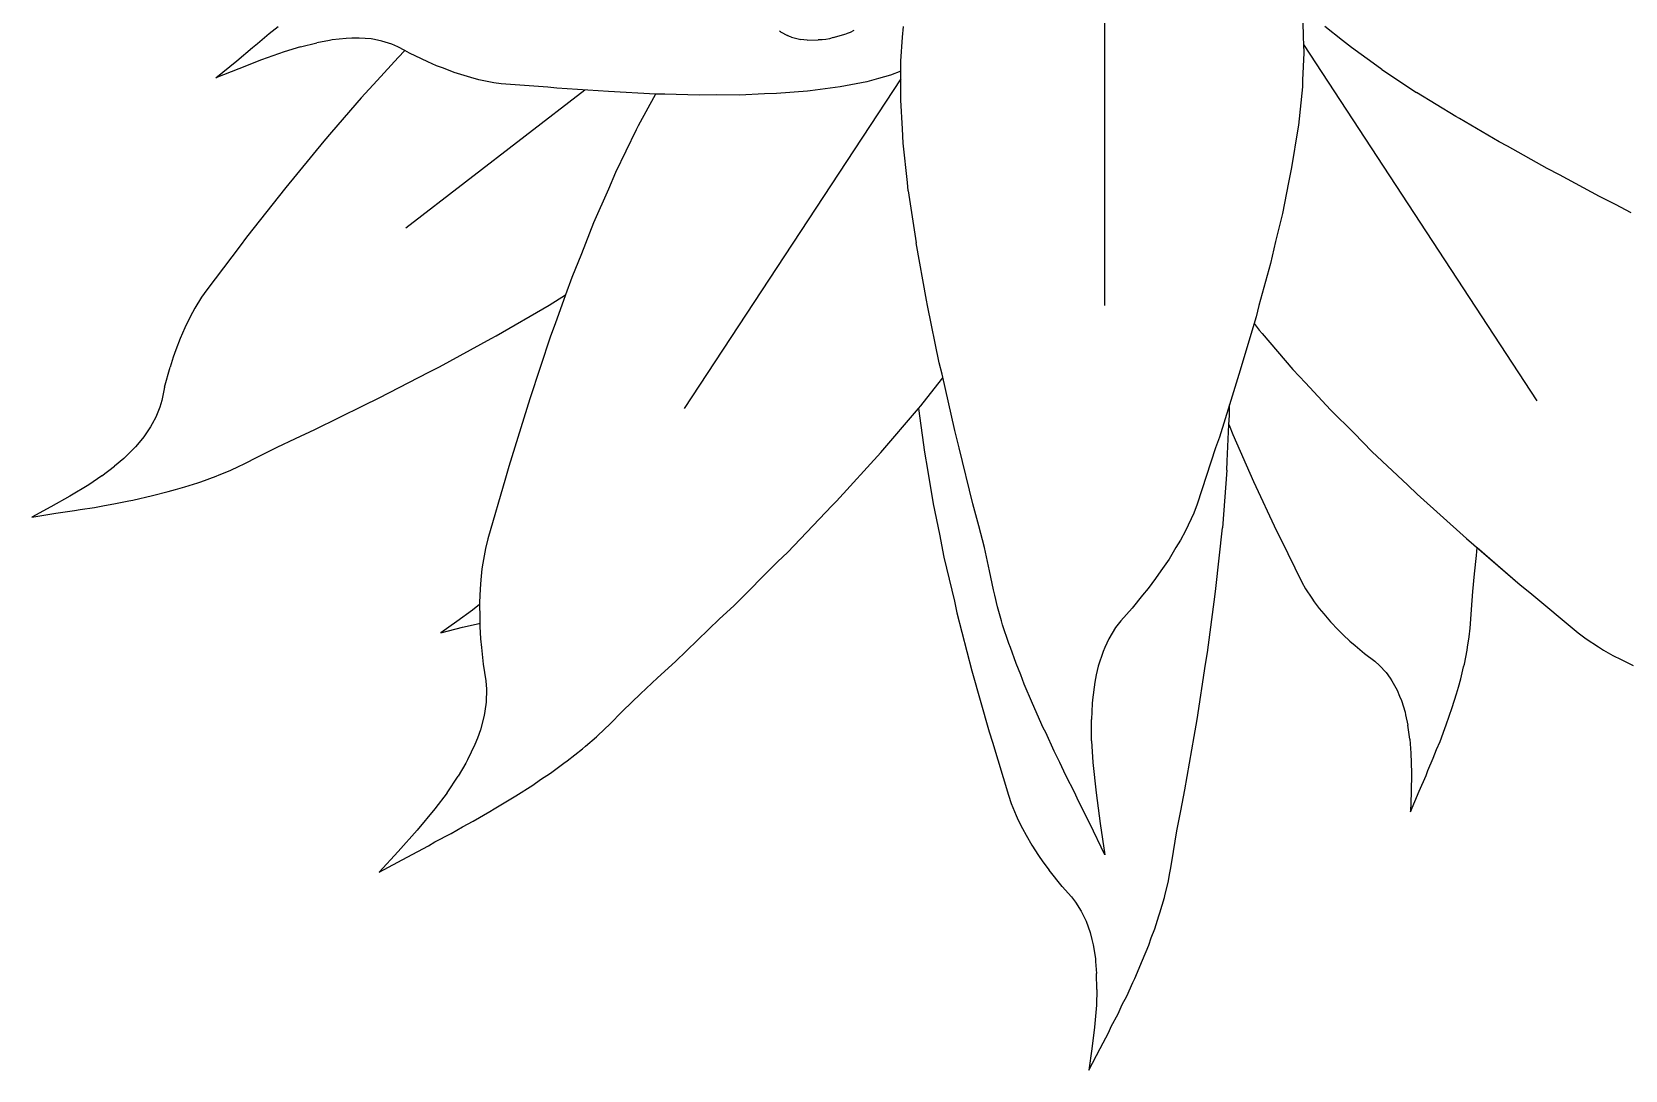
# Model space of a CAD drawing. Header units: metres. Extents: x 244.4 to 340.3, y -4.1 to 64.3.
# Drawn here: x 301.2918 to 301.7705, y 32.4625 to 32.7747 of the extents above; entities that cross this region are included whole.
import ezdxf

# ---------------------------------------------------------------- set-up
doc = ezdxf.new("R2010")
doc.units = ezdxf.units.M
doc.layers.add('Edges', color=7, linetype='Continuous')

msp = doc.modelspace()

# ---------------------------------------------------------------- linework, layer by layer
at = {"layer": 'Edges'}
for p, q in [((301.61411, 32.80409), (301.61411, 32.6924)), ((301.67363, 32.77773), (301.67382, 32.77304)), ((301.35959, 32.77115), (301.3631, 32.77419)), ((301.3631, 32.77419), (301.36576, 32.77624)), ((301.38114, 32.77209), (301.37739, 32.77139)), ((301.38202, 32.77225), (301.38114, 32.77209)), ((301.3862, 32.7727), (301.38202, 32.77225)), ((301.3879, 32.77276), (301.3862, 32.7727)), ((301.39008, 32.77278), (301.3879, 32.77276)), ((301.39368, 32.77251), (301.39008, 32.77278)), ((301.39472, 32.77234), (301.39368, 32.77251)), ((301.39691, 32.77188), (301.39472, 32.77234)), ((301.39988, 32.77094), (301.39691, 32.77188)), ((301.51672, 32.77464), (301.51645, 32.77484)), ((301.51672, 32.77464), (301.5188, 32.77351)), ((301.51939, 32.77324), (301.5188, 32.77351)), ((301.52001, 32.77306), (301.51939, 32.77324)), ((301.52001, 32.77306), (301.52287, 32.77236)), ((301.52377, 32.77221), (301.52287, 32.77236)), ((301.52469, 32.77215), (301.52377, 32.77221)), ((301.52469, 32.77215), (301.52808, 32.77222)), ((301.52922, 32.77226), (301.52808, 32.77222)), ((301.53034, 32.77238), (301.52922, 32.77226)), ((301.53144, 32.7726), (301.53034, 32.77238)), ((301.53253, 32.77291), (301.53144, 32.7726)), ((301.53253, 32.77291), (301.53642, 32.77406)), ((301.5376, 32.77449), (301.53642, 32.77406)), ((301.53875, 32.77501), (301.5376, 32.77449)), ((301.55286, 32.76581), (301.5534, 32.77304)), ((301.5534, 32.77304), (301.55368, 32.77624)), ((301.67382, 32.77304), (301.67389, 32.77087)), ((301.68561, 32.77207), (301.68029, 32.77629)), ((301.68828, 32.76992), (301.68561, 32.77207)), ((301.35334, 32.76598), (301.35801, 32.76995)), ((301.35801, 32.76995), (301.35959, 32.77115)), ((301.3676, 32.76865), (301.36078, 32.76624)), ((301.37246, 32.77015), (301.3676, 32.76865)), ((301.37246, 32.77015), (301.37739, 32.77139)), ((301.40179, 32.76695), (301.39549, 32.76001)), ((301.40174, 32.77013), (301.39988, 32.77094)), ((301.40381, 32.76902), (301.40174, 32.77013)), ((301.40381, 32.76902), (301.40179, 32.76695)), ((301.40526, 32.76824), (301.40381, 32.76902)), ((301.40883, 32.76656), (301.40526, 32.76824)), ((301.67398, 32.76839), (301.67362, 32.76009)), ((301.67389, 32.77087), (301.67398, 32.76839)), ((301.67389, 32.77087), (301.744, 32.66374)), ((301.69589, 32.76446), (301.68828, 32.76992)), ((301.34701, 32.76082), (301.35334, 32.76598)), ((301.35392, 32.76358), (301.34701, 32.76082)), ((301.36078, 32.76624), (301.35392, 32.76358)), ((301.41071, 32.76564), (301.40883, 32.76656)), ((301.41339, 32.76448), (301.41071, 32.76564)), ((301.41547, 32.76369), (301.41339, 32.76448)), ((301.41861, 32.76247), (301.41547, 32.76369)), ((301.42164, 32.76152), (301.41861, 32.76247)), ((301.55285, 32.76285), (301.54973, 32.76166)), ((301.55285, 32.76285), (301.55286, 32.76581)), ((301.55285, 32.7605), (301.55286, 32.76581)), ((301.69746, 32.76331), (301.69589, 32.76446)), ((301.69746, 32.76331), (301.70786, 32.75643)), ((301.39549, 32.76001), (301.39071, 32.75484)), ((301.42362, 32.76089), (301.42164, 32.76152)), ((301.42603, 32.76026), (301.42362, 32.76089)), ((301.43058, 32.75933), (301.42603, 32.76026)), ((301.43281, 32.75905), (301.43058, 32.75933)), ((301.44683, 32.75797), (301.43281, 32.75905)), ((301.44949, 32.7577), (301.44683, 32.75797)), ((301.46501, 32.75668), (301.44949, 32.7577)), ((301.55285, 32.7605), (301.48777, 32.66143)), ((301.53467, 32.75808), (301.52566, 32.7569)), ((301.53624, 32.7584), (301.53467, 32.75808)), ((301.54266, 32.75966), (301.53624, 32.7584)), ((301.54618, 32.76064), (301.54266, 32.75966)), ((301.54973, 32.76166), (301.54618, 32.76064)), ((301.55283, 32.75413), (301.55285, 32.7605)), ((301.67354, 32.75807), (301.67232, 32.74659)), ((301.67362, 32.76009), (301.67354, 32.75807)), ((301.39071, 32.75484), (301.38183, 32.7445)), ((301.45787, 32.75715), (301.40415, 32.71562)), ((301.4792, 32.75596), (301.46501, 32.75668)), ((301.47911, 32.75596), (301.47394, 32.74641)), ((301.482, 32.75594), (301.4792, 32.75596)), ((301.49232, 32.75561), (301.482, 32.75594)), ((301.49763, 32.75569), (301.49232, 32.75561)), ((301.50442, 32.75564), (301.49763, 32.75569)), ((301.51192, 32.75598), (301.50442, 32.75564)), ((301.51552, 32.75607), (301.51192, 32.75598)), ((301.52481, 32.75684), (301.51552, 32.75607)), ((301.52566, 32.7569), (301.52481, 32.75684)), ((301.55335, 32.74552), (301.55283, 32.75413)), ((301.71961, 32.74917), (301.70786, 32.75643)), ((301.72071, 32.74856), (301.71961, 32.74917)), ((301.73267, 32.74156), (301.72071, 32.74856)), ((301.38183, 32.7445), (301.37947, 32.74182)), ((301.47336, 32.74518), (301.46714, 32.7324)), ((301.47394, 32.74641), (301.47336, 32.74518)), ((301.55358, 32.74117), (301.55335, 32.74552)), ((301.67213, 32.74552), (301.67031, 32.73383)), ((301.67232, 32.74659), (301.67213, 32.74552)), ((301.37947, 32.74182), (301.36805, 32.7279)), ((301.55487, 32.72935), (301.55358, 32.74117)), ((301.73514, 32.74025), (301.73267, 32.74156)), ((301.74706, 32.73358), (301.73514, 32.74025)), ((301.67031, 32.73383), (301.66934, 32.72935)), ((301.75082, 32.73165), (301.74706, 32.73358)), ((301.46714, 32.7324), (301.46499, 32.72735)), ((301.55512, 32.72689), (301.55487, 32.72935)), ((301.66934, 32.72935), (301.66752, 32.71999)), ((301.76285, 32.72516), (301.75082, 32.73165)), ((301.36805, 32.7279), (301.35629, 32.71294)), ((301.46499, 32.72735), (301.4605, 32.71721)), ((301.55512, 32.72689), (301.55744, 32.71123)), ((301.76767, 32.72277), (301.76285, 32.72516)), ((301.66752, 32.71999), (301.66543, 32.71163)), ((301.77238, 32.72028), (301.76767, 32.72277)), ((301.4605, 32.71721), (301.45688, 32.70789)), ((301.35436, 32.71032), (301.34428, 32.69704)), ((301.35629, 32.71294), (301.35436, 32.71032)), ((301.56054, 32.69396), (301.55744, 32.71123)), ((301.66543, 32.71163), (301.66395, 32.70505)), ((301.45688, 32.70789), (301.45401, 32.70082)), ((301.66395, 32.70505), (301.66046, 32.6924)), ((301.45401, 32.70082), (301.45212, 32.69553)), ((301.34428, 32.69704), (301.34277, 32.69486)), ((301.44716, 32.69247), (301.45212, 32.69553)), ((301.45212, 32.69553), (301.44902, 32.68688)), ((301.34077, 32.69154), (301.34001, 32.69023)), ((301.34277, 32.69486), (301.34077, 32.69154)), ((301.43125, 32.68326), (301.44716, 32.69247)), ((301.56089, 32.6924), (301.56054, 32.69396)), ((301.56442, 32.67516), (301.56089, 32.6924)), ((301.66046, 32.6924), (301.6596, 32.68895)), ((301.33773, 32.68562), (301.33631, 32.68246)), ((301.33871, 32.68774), (301.33773, 32.68562)), ((301.34001, 32.69023), (301.33871, 32.68774)), ((301.44902, 32.68688), (301.44764, 32.6832)), ((301.6596, 32.68895), (301.65448, 32.67165)), ((301.659, 32.68693), (301.66056, 32.68495)), ((301.33631, 32.68246), (301.33503, 32.67903)), ((301.41423, 32.67397), (301.42977, 32.68247)), ((301.42977, 32.68247), (301.43125, 32.68326)), ((301.44764, 32.6832), (301.44137, 32.66433)), ((301.66056, 32.68495), (301.66145, 32.68392)), ((301.66145, 32.68392), (301.67069, 32.67312)), ((301.3342, 32.67681), (301.33327, 32.67387)), ((301.33503, 32.67903), (301.3342, 32.67681)), ((301.33163, 32.66779), (301.33327, 32.67387)), ((301.3961, 32.6646), (301.41105, 32.67236)), ((301.41105, 32.67236), (301.41423, 32.67397)), ((301.56527, 32.67171), (301.56442, 32.67516)), ((301.56908, 32.65478), (301.56527, 32.67171)), ((301.65448, 32.67165), (301.65161, 32.66249)), ((301.67069, 32.67312), (301.67446, 32.66914)), ((301.33163, 32.66779), (301.33077, 32.66376)), ((301.56066, 32.66451), (301.56552, 32.67062)), ((301.67446, 32.66914), (301.68198, 32.66098)), ((301.3302, 32.66176), (301.32901, 32.65881)), ((301.33077, 32.66376), (301.3302, 32.66176)), ((301.37682, 32.6551), (301.39143, 32.66235)), ((301.39143, 32.66235), (301.3961, 32.6646)), ((301.44137, 32.66433), (301.43504, 32.64395)), ((301.55818, 32.66142), (301.55888, 32.66224)), ((301.55888, 32.66224), (301.56066, 32.66451)), ((301.65161, 32.66249), (301.64858, 32.6528)), ((301.65159, 32.65933), (301.65161, 32.66249)), ((301.32901, 32.65881), (301.32795, 32.65678)), ((301.54689, 32.64822), (301.55818, 32.66142)), ((301.55818, 32.66142), (301.55995, 32.64825)), ((301.65146, 32.65656), (301.65159, 32.65933)), ((301.68198, 32.66098), (301.68907, 32.65394)), ((301.32538, 32.65287), (301.324, 32.65118)), ((301.32743, 32.65585), (301.32538, 32.65287)), ((301.32795, 32.65678), (301.32743, 32.65585)), ((301.36545, 32.64976), (301.371, 32.65242)), ((301.371, 32.65242), (301.37682, 32.6551)), ((301.57045, 32.6496), (301.56908, 32.65478)), ((301.64858, 32.6528), (301.64745, 32.6496)), ((301.65095, 32.64559), (301.65146, 32.65656)), ((301.65146, 32.65656), (301.65151, 32.65644)), ((301.65151, 32.65644), (301.65262, 32.65361)), ((301.65262, 32.65361), (301.65884, 32.6395)), ((301.68907, 32.65394), (301.69442, 32.64849)), ((301.32292, 32.64991), (301.32002, 32.64698)), ((301.324, 32.65118), (301.32292, 32.64991)), ((301.35981, 32.64697), (301.36545, 32.64976)), ((301.53352, 32.6335), (301.54689, 32.64822)), ((301.55995, 32.64825), (301.56086, 32.64307)), ((301.57452, 32.63272), (301.57045, 32.6496)), ((301.64745, 32.6496), (301.64193, 32.63262)), ((301.69442, 32.64849), (301.70521, 32.63836)), ((301.31277, 32.64112), (301.31661, 32.64403)), ((301.31936, 32.64641), (301.31661, 32.64403)), ((301.32002, 32.64698), (301.31936, 32.64641)), ((301.34801, 32.64144), (301.35135, 32.6428)), ((301.35135, 32.6428), (301.35406, 32.6441)), ((301.35406, 32.6441), (301.35537, 32.6447)), ((301.35537, 32.6447), (301.35981, 32.64697)), ((301.43504, 32.64395), (301.43408, 32.64042)), ((301.56086, 32.64307), (301.56258, 32.63279)), ((301.65084, 32.64287), (301.64949, 32.62556)), ((301.65084, 32.64287), (301.65095, 32.64559)), ((301.30883, 32.63847), (301.3032, 32.63505)), ((301.31277, 32.64112), (301.30883, 32.63847)), ((301.33491, 32.63705), (301.33776, 32.63782)), ((301.33776, 32.63782), (301.34161, 32.6391)), ((301.34161, 32.6391), (301.34257, 32.63939)), ((301.34257, 32.63939), (301.34709, 32.64104)), ((301.34709, 32.64104), (301.34801, 32.64144)), ((301.43408, 32.64042), (301.42874, 32.62224)), ((301.65884, 32.6395), (301.66577, 32.62466)), ((301.70521, 32.63836), (301.70803, 32.63562)), ((301.3032, 32.63505), (301.29747, 32.63185)), ((301.31642, 32.63272), (301.32087, 32.63366)), ((301.32087, 32.63366), (301.3221, 32.63387)), ((301.3221, 32.63387), (301.328, 32.63523)), ((301.328, 32.63523), (301.33276, 32.6364)), ((301.33276, 32.6364), (301.33491, 32.63705)), ((301.53225, 32.63221), (301.53352, 32.6335)), ((301.70803, 32.63562), (301.72284, 32.62235)), ((301.29747, 32.63185), (301.29175, 32.62878)), ((301.29175, 32.62878), (301.29897, 32.6299)), ((301.29897, 32.6299), (301.30452, 32.63069)), ((301.30452, 32.63069), (301.30628, 32.63105)), ((301.30628, 32.63105), (301.31056, 32.63166)), ((301.31056, 32.63166), (301.3136, 32.63229)), ((301.3136, 32.63229), (301.31642, 32.63272)), ((301.51878, 32.61814), (301.53225, 32.63221)), ((301.56258, 32.63279), (301.56448, 32.62362)), ((301.57634, 32.62613), (301.57452, 32.63272)), ((301.64092, 32.62995), (301.63841, 32.62461)), ((301.64193, 32.63262), (301.64092, 32.62995)), ((301.56448, 32.62362), (301.56584, 32.6167)), ((301.57799, 32.61957), (301.57634, 32.62613)), ((301.63841, 32.62461), (301.63691, 32.62183)), ((301.64756, 32.60728), (301.64949, 32.62556)), ((301.66577, 32.62466), (301.66706, 32.62216)), ((301.42802, 32.61931), (301.42728, 32.61492)), ((301.42874, 32.62224), (301.42802, 32.61931)), ((301.57956, 32.6126), (301.57799, 32.61957)), ((301.63555, 32.61957), (301.63347, 32.61611)), ((301.63691, 32.62183), (301.63555, 32.61957)), ((301.66706, 32.62216), (301.67341, 32.6092)), ((301.72284, 32.62235), (301.739, 32.60841)), ((301.72588, 32.61722), (301.72607, 32.61957)), ((301.72607, 32.61957), (301.739, 32.60841)), ((301.42728, 32.61492), (301.427, 32.61319)), ((301.50267, 32.6021), (301.51596, 32.6154)), ((301.51596, 32.6154), (301.51878, 32.61814)), ((301.56584, 32.6167), (301.56895, 32.60343)), ((301.63347, 32.61611), (301.63102, 32.6126)), ((301.72526, 32.61173), (301.72588, 32.61722)), ((301.42665, 32.60993), (301.4265, 32.6072)), ((301.427, 32.61319), (301.42665, 32.60993)), ((301.58072, 32.6069), (301.57956, 32.6126)), ((301.62943, 32.61026), (301.6272, 32.60731)), ((301.63102, 32.6126), (301.62943, 32.61026)), ((301.67341, 32.6092), (301.67452, 32.60718)), ((301.72475, 32.60642), (301.72526, 32.61173)), ((301.4265, 32.6072), (301.42629, 32.6031)), ((301.58113, 32.60526), (301.58072, 32.6069)), ((301.58194, 32.60173), (301.58113, 32.60526)), ((301.62551, 32.60526), (301.62236, 32.60136)), ((301.6272, 32.60731), (301.62551, 32.60526)), ((301.64504, 32.58806), (301.64733, 32.60562)), ((301.64733, 32.60562), (301.64756, 32.60728)), ((301.67452, 32.60718), (301.67638, 32.60433)), ((301.67638, 32.60433), (301.67712, 32.60323)), ((301.72432, 32.60096), (301.72475, 32.60642)), ((301.739, 32.60841), (301.74186, 32.60613)), ((301.74186, 32.60613), (301.7564, 32.59398)), ((301.42419, 32.60081), (301.41941, 32.59735)), ((301.4263, 32.60248), (301.42419, 32.60081)), ((301.42629, 32.6031), (301.4263, 32.60248)), ((301.4263, 32.60248), (301.42635, 32.59874)), ((301.49843, 32.59814), (301.50267, 32.6021)), ((301.56895, 32.60343), (301.56973, 32.59995)), ((301.56973, 32.59995), (301.57425, 32.58252)), ((301.58316, 32.59758), (301.58194, 32.60173)), ((301.62236, 32.60136), (301.61898, 32.59758)), ((301.67712, 32.60323), (301.67861, 32.60124)), ((301.67861, 32.60124), (301.67994, 32.59964)), ((301.67994, 32.59964), (301.68195, 32.59727)), ((301.72406, 32.59663), (301.72432, 32.60096)), ((301.41941, 32.59735), (301.4146, 32.59399)), ((301.4146, 32.59399), (301.42116, 32.59562)), ((301.42116, 32.59562), (301.4262, 32.59679)), ((301.4262, 32.59679), (301.42638, 32.59684)), ((301.42635, 32.59874), (301.42638, 32.59684)), ((301.42638, 32.59684), (301.42639, 32.59589)), ((301.42639, 32.59589), (301.42661, 32.59218)), ((301.48514, 32.58532), (301.49843, 32.59814)), ((301.58347, 32.59638), (301.58316, 32.59758)), ((301.58533, 32.59071), (301.58347, 32.59638)), ((301.61742, 32.59552), (301.61537, 32.59214)), ((301.61898, 32.59758), (301.61742, 32.59552)), ((301.68195, 32.59727), (301.68426, 32.5949)), ((301.68426, 32.5949), (301.68576, 32.59337)), ((301.72368, 32.59274), (301.72392, 32.59537)), ((301.72392, 32.59537), (301.72406, 32.59663)), ((301.42661, 32.59218), (301.4269, 32.58952)), ((301.58578, 32.58957), (301.58533, 32.59071)), ((301.61537, 32.59214), (301.61415, 32.58957)), ((301.68576, 32.59337), (301.68782, 32.59145)), ((301.68782, 32.59145), (301.68937, 32.59015)), ((301.68937, 32.59015), (301.69225, 32.58771)), ((301.72317, 32.58961), (301.72368, 32.59274)), ((301.7564, 32.59398), (301.75881, 32.59216)), ((301.75881, 32.59216), (301.76254, 32.58973)), ((301.4269, 32.58952), (301.4274, 32.58455)), ((301.47976, 32.58044), (301.48514, 32.58532)), ((301.58749, 32.58473), (301.58578, 32.58957)), ((301.61363, 32.58834), (301.61222, 32.58397)), ((301.61415, 32.58957), (301.61363, 32.58834)), ((301.64446, 32.58454), (301.64504, 32.58806)), ((301.69225, 32.58771), (301.69529, 32.58539)), ((301.69529, 32.58539), (301.69672, 32.58414)), ((301.72221, 32.58454), (301.72306, 32.58874)), ((301.72306, 32.58874), (301.72317, 32.58961)), ((301.76254, 32.58973), (301.76401, 32.58878)), ((301.76401, 32.58878), (301.76686, 32.58716)), ((301.76686, 32.58716), (301.7693, 32.58593)), ((301.7693, 32.58593), (301.77298, 32.5841)), ((301.4274, 32.58455), (301.42816, 32.57956)), ((301.47461, 32.5756), (301.47976, 32.58044)), ((301.57425, 32.58252), (301.57941, 32.5642)), ((301.58893, 32.58128), (301.58749, 32.58473)), ((301.58994, 32.57854), (301.58893, 32.58128)), ((301.6116, 32.58128), (301.61116, 32.57916)), ((301.61222, 32.58397), (301.6116, 32.58128)), ((301.64193, 32.56789), (301.64446, 32.58454)), ((301.69672, 32.58414), (301.69868, 32.582)), ((301.69868, 32.582), (301.69989, 32.58034)), ((301.69989, 32.58034), (301.70043, 32.57956)), ((301.72116, 32.58016), (301.72199, 32.58369)), ((301.72199, 32.58369), (301.72221, 32.58454)), ((301.42816, 32.57956), (301.42836, 32.57702)), ((301.42836, 32.57702), (301.42826, 32.57313)), ((301.46936, 32.57049), (301.47461, 32.5756)), ((301.59246, 32.57273), (301.58994, 32.57854)), ((301.61116, 32.57916), (301.61047, 32.57386)), ((301.70043, 32.57956), (301.70198, 32.57672)), ((301.70198, 32.57672), (301.70274, 32.57495)), ((301.71851, 32.57146), (301.71988, 32.57566)), ((301.71988, 32.57566), (301.7204, 32.57762)), ((301.7204, 32.57762), (301.72116, 32.58016)), ((301.42826, 32.57313), (301.42789, 32.57036)), ((301.59568, 32.56542), (301.59246, 32.57273)), ((301.6104, 32.57273), (301.61015, 32.56789)), ((301.61047, 32.57386), (301.6104, 32.57273)), ((301.70274, 32.57495), (301.7033, 32.57358)), ((301.7033, 32.57358), (301.70438, 32.5701)), ((301.71674, 32.56626), (301.71851, 32.57146)), ((301.42768, 32.56908), (301.42654, 32.56478)), ((301.42789, 32.57036), (301.42768, 32.56908)), ((301.46398, 32.56516), (301.46523, 32.56631)), ((301.46523, 32.56631), (301.46936, 32.57049)), ((301.61021, 32.56144), (301.61015, 32.56789)), ((301.641, 32.56279), (301.64193, 32.56789)), ((301.70438, 32.5701), (301.70454, 32.56934)), ((301.70454, 32.56934), (301.70522, 32.56619)), ((301.70582, 32.56196), (301.70522, 32.56619)), ((301.7163, 32.56521), (301.71674, 32.56626)), ((301.42564, 32.56227), (301.42489, 32.56035)), ((301.42654, 32.56478), (301.42564, 32.56227)), ((301.4581, 32.55989), (301.46139, 32.56267)), ((301.46139, 32.56267), (301.46398, 32.56516)), ((301.57941, 32.5642), (301.58039, 32.5611)), ((301.58039, 32.5611), (301.58518, 32.54513)), ((301.59643, 32.56395), (301.59568, 32.56542)), ((301.59893, 32.55837), (301.59643, 32.56395)), ((301.61021, 32.56144), (301.61061, 32.55498)), ((301.63824, 32.54671), (301.641, 32.56279)), ((301.70582, 32.56196), (301.70613, 32.55774)), ((301.71386, 32.55891), (301.71489, 32.56131)), ((301.71489, 32.56131), (301.7163, 32.56521)), ((301.42489, 32.56035), (301.4227, 32.55575)), ((301.4526, 32.55547), (301.45719, 32.55909)), ((301.45719, 32.55909), (301.4581, 32.55989)), ((301.60069, 32.55498), (301.59893, 32.55837)), ((301.70613, 32.55774), (301.70628, 32.55185)), ((301.71288, 32.55624), (301.71386, 32.55891)), ((301.42217, 32.55481), (301.41988, 32.55088)), ((301.4227, 32.55575), (301.42217, 32.55481)), ((301.44459, 32.54982), (301.44761, 32.55181)), ((301.44761, 32.55181), (301.45161, 32.55478)), ((301.45161, 32.55478), (301.4526, 32.55547)), ((301.60243, 32.55109), (301.60069, 32.55498)), ((301.61061, 32.55498), (301.61154, 32.54585)), ((301.70628, 32.55185), (301.70619, 32.54595)), ((301.71071, 32.55105), (301.71128, 32.5526)), ((301.71128, 32.5526), (301.71288, 32.55624)), ((301.41652, 32.54586), (301.41988, 32.55088)), ((301.43716, 32.54496), (301.44231, 32.5482)), ((301.44231, 32.5482), (301.44459, 32.54982)), ((301.60513, 32.54585), (301.60243, 32.55109)), ((301.63698, 32.54043), (301.63824, 32.54671)), ((301.70863, 32.54632), (301.71071, 32.55105)), ((301.41652, 32.54586), (301.41289, 32.54108)), ((301.4307, 32.54099), (301.43716, 32.54496)), ((301.58518, 32.54513), (301.58605, 32.54263)), ((301.58605, 32.54263), (301.58756, 32.53905)), ((301.60613, 32.54354), (301.60513, 32.54585)), ((301.60965, 32.53659), (301.60613, 32.54354)), ((301.61154, 32.54585), (301.61278, 32.53659)), ((301.706, 32.54009), (301.70863, 32.54632)), ((301.70619, 32.54595), (301.706, 32.54009)), ((301.41289, 32.54108), (301.40752, 32.53459)), ((301.42119, 32.53563), (301.42438, 32.53729)), ((301.42438, 32.53729), (301.42932, 32.54025)), ((301.42932, 32.54025), (301.4307, 32.54099)), ((301.58756, 32.53905), (301.58816, 32.53767)), ((301.58816, 32.53767), (301.58941, 32.53515)), ((301.63585, 32.53438), (301.63698, 32.54043)), ((301.40752, 32.53459), (301.40187, 32.52825)), ((301.41288, 32.53107), (301.41778, 32.5336)), ((301.41778, 32.5336), (301.42119, 32.53563)), ((301.58941, 32.53515), (301.59055, 32.53311)), ((301.59055, 32.53311), (301.59227, 32.5301)), ((301.61413, 32.52724), (301.60965, 32.53659)), ((301.61278, 32.53659), (301.61413, 32.52724)), ((301.63478, 32.52818), (301.63585, 32.53438)), ((301.40187, 32.52825), (301.39615, 32.52199)), ((301.40449, 32.52653), (301.41089, 32.52987)), ((301.41089, 32.52987), (301.41288, 32.53107)), ((301.59227, 32.5301), (301.59428, 32.52704)), ((301.63401, 32.52326), (301.63478, 32.52818)), ((301.39615, 32.52199), (301.40449, 32.52653)), ((301.59428, 32.52704), (301.59559, 32.52507)), ((301.59559, 32.52507), (301.59741, 32.52258)), ((301.63372, 32.52184), (301.63401, 32.52326)), ((301.60137, 32.51768), (301.59741, 32.52258)), ((301.63231, 32.51539), (301.63317, 32.51888)), ((301.63317, 32.51888), (301.63372, 32.52184)), ((301.60137, 32.51768), (301.60411, 32.5146)), ((301.60411, 32.5146), (301.60539, 32.51297)), ((301.63075, 32.50978), (301.63209, 32.51441)), ((301.63209, 32.51441), (301.63231, 32.51539)), ((301.60539, 32.51297), (301.60708, 32.51027)), ((301.60708, 32.51027), (301.60809, 32.50822)), ((301.62919, 32.50498), (301.63043, 32.50884)), ((301.63043, 32.50884), (301.63075, 32.50978)), ((301.60809, 32.50822), (301.60853, 32.50725)), ((301.60853, 32.50725), (301.60974, 32.50383)), ((301.60974, 32.50383), (301.61029, 32.50172)), ((301.62813, 32.50222), (301.62919, 32.50498)), ((301.61029, 32.50172), (301.61067, 32.5001)), ((301.61067, 32.5001), (301.61133, 32.49603)), ((301.62553, 32.49556), (301.62739, 32.50009)), ((301.62739, 32.50009), (301.62813, 32.50222)), ((301.61133, 32.49603), (301.61141, 32.49516)), ((301.61141, 32.49516), (301.61171, 32.49154)), ((301.62315, 32.48999), (301.62553, 32.49556)), ((301.6118, 32.48672), (301.61171, 32.49154)), ((301.62259, 32.48887), (301.62315, 32.48999)), ((301.6118, 32.48672), (301.61162, 32.48198)), ((301.61942, 32.4822), (301.62074, 32.48472)), ((301.62074, 32.48472), (301.62259, 32.48887)), ((301.61162, 32.48198), (301.61106, 32.47541)), ((301.61814, 32.47937), (301.61942, 32.4822)), ((301.61106, 32.47541), (301.61027, 32.4689)), ((301.61537, 32.47391), (301.61611, 32.47555)), ((301.61611, 32.47555), (301.61814, 32.47937)), ((301.61274, 32.46897), (301.61537, 32.47391)), ((301.60939, 32.46247), (301.61274, 32.46897)), ((301.61027, 32.4689), (301.60939, 32.46247))]:
    msp.add_line(p, q, dxfattribs=at)

doc.saveas('drawing.dxf')
